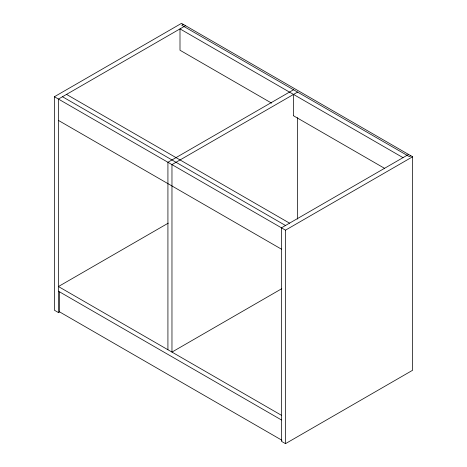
<?xml version="1.0" encoding="UTF-8"?>
<svg xmlns="http://www.w3.org/2000/svg" width="467" height="467" viewBox="0 0 467 467"><rect width="100%" height="100%" fill="white"/><g stroke="black" fill="none" stroke-linecap="round" stroke-linejoin="round"><path stroke-width="0.7" d="M59.694 311.833L58.439 312.557L54.394 310.222L54.394 96.733L181.5 23.35L412.606 156.778L412.606 370.267L285.5 443.65L281.455 441.315L281.455 227.826L408.561 154.443M183.233 24.348L181.733 25.218L409.372 156.643L410.872 155.78M185.545 25.685L58.439 99.068L58.439 312.557M293.527 89.763L167.922 162.282L167.922 349.748M297.572 92.098L171.967 164.618L171.967 352.083L281.794 288.676M168.266 223.133L58.439 286.54L281.455 415.297M54.394 96.733L285.5 230.161L412.606 156.778M403.015 157.648L179.999 28.89L179.999 50.238L271.607 103.125M293.72 115.892L384.697 168.418M66.524 94.398L289.546 223.156M62.485 96.733L285.5 225.491M58.439 120.422L281.455 249.174M58.439 291.21L281.455 419.967M281.98 440.282L59.595 311.892L59.595 291.963M297.572 117.631L297.572 219.093M293.527 94.433L293.527 115.781M285.5 230.161L285.5 443.65"/></g></svg>
